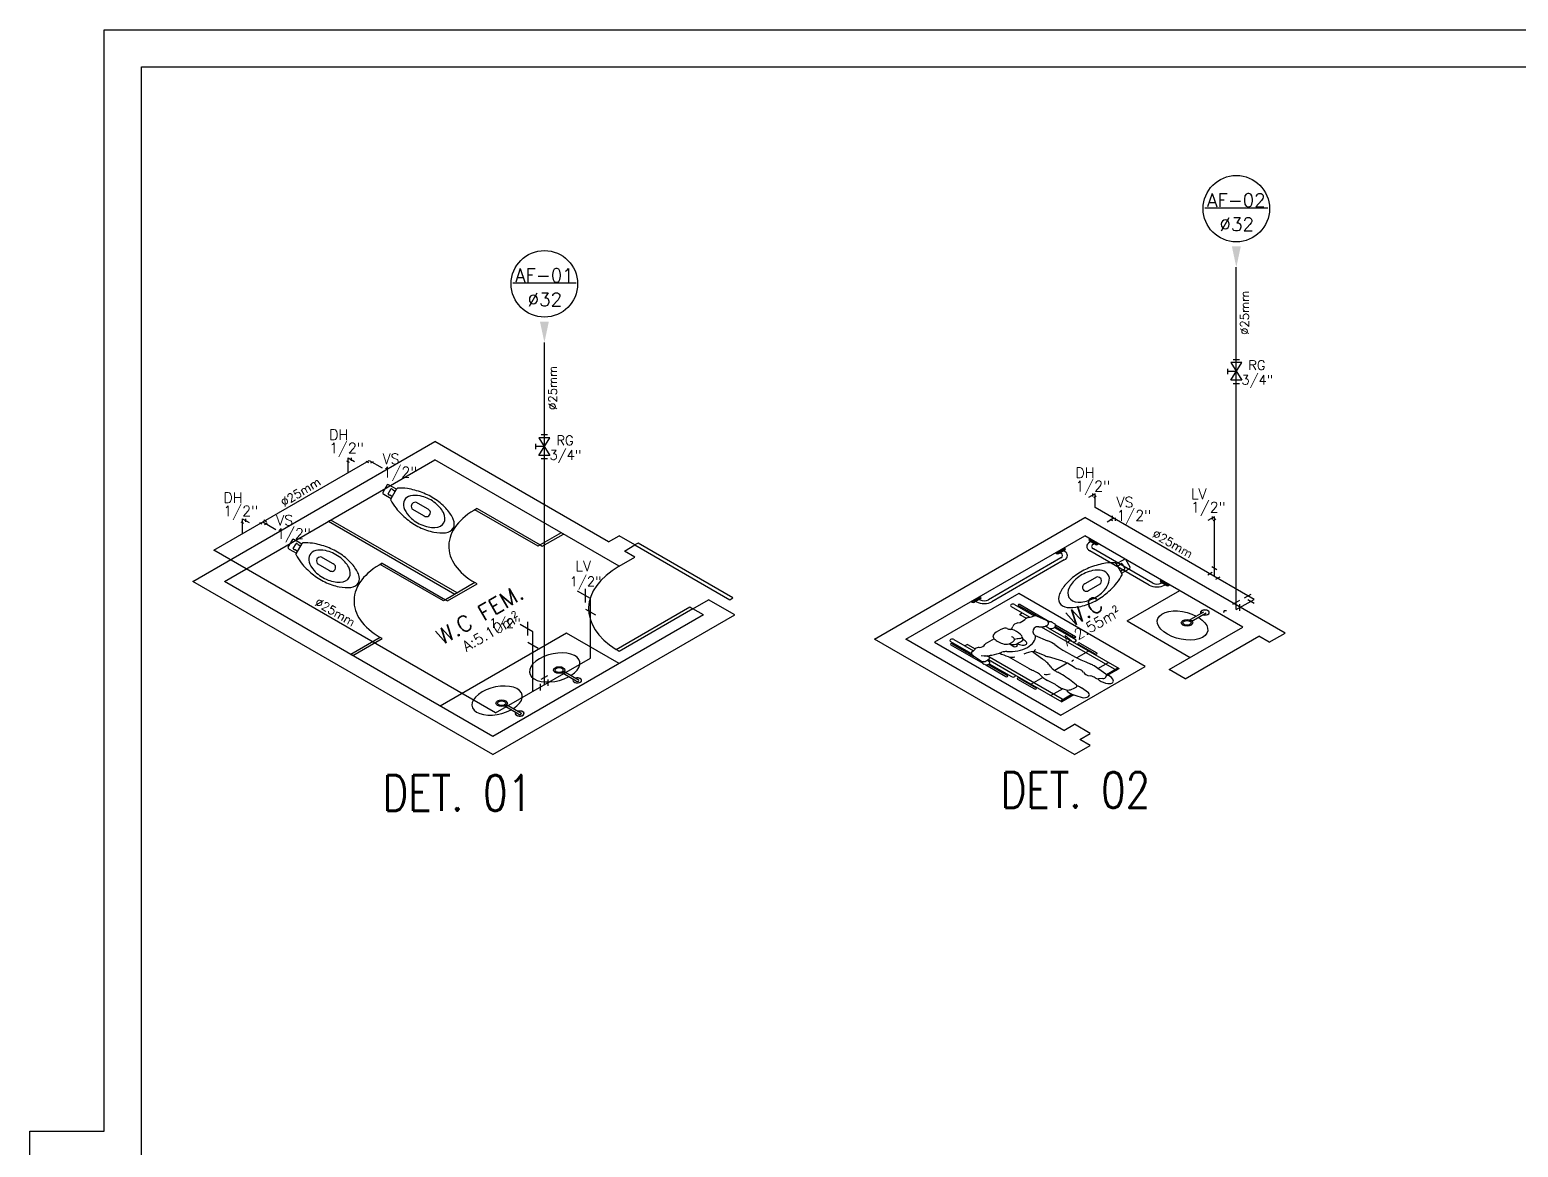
# Model space of a CAD drawing. Header units: millimetres. Extents: x 1111 to 1959, y -391 to -319.
# Drawn here: x 1892.69 to 1922.68, y -369.01 to -346.49 of the extents above; entities that cross this region are included whole.
import ezdxf
from ezdxf.enums import TextEntityAlignment as Align

# ---------------------------------------------------------------- set-up
doc = ezdxf.new("R2010")
doc.units = ezdxf.units.MM
for name, color, linetype in [('08', 8, 'Continuous'), ('AF', 5, 'Continuous'), ('ARQ-PÇ-HIDROSSAN', 7, 'Continuous'), ('CERCAD-1', 1, 'Continuous'), ('CERCAD-2', 7, 'Continuous'), ('CONEXAO_AG_FRIA', 3, 'Continuous'), ('Diametro', 2, 'Continuous'), ('Prumadas_L', 1, 'Continuous'), ('Prumadas_Q', 3, 'Continuous'), ('Prumadas_T', 2, 'Continuous'), ('TUBOS_AG_FRIA', 2, 'Continuous'), ('TXT', 2, 'Continuous')]:
    doc.layers.add(name, color=color, linetype=linetype)
doc.styles.add('ROMANS', font='romans')

# ---------------------------------------------------------------- blocks, each defined once
blk = doc.blocks.new('SANIT-flat-3-flat-1')
at = {"layer": 'ARQ-PÇ-HIDROSSAN'}
blk.add_line((0.07, -0.0625), (0.07, 0.0625), dxfattribs=at)
for points in [[(0.073, -0.082, 0.059368), (0.13, -0.132, 0.082654), (0.23, -0.178, 0.104255), (0.33, -0.1865, 0.107708), (0.43, -0.1525, 0.088187), (0.5, -0.09, 0.163426), (0.53, 0, 0.163426), (0.5, 0.09, 0.088187), (0.43, 0.1525, 0.107708), (0.33, 0.1865, 0.104255), (0.23, 0.178, 0.082654), (0.13, 0.132, 0.059368), (0.073, 0.082, 0.207706), (0.07, 0.0745), (0.07, 0.0693), (0.07, 0.0625), (0.012, 0.0625, 0.402093), (0, 0.0515), (0, 0.0515), (0, -0.0515, 0.402093), (0.012, -0.0625), (0.07, -0.0625), (0.07, -0.0693), (0.07, -0.0745, 0.207706)], [(0.152, 0, -0.268395), (0.23, 0.1335, -0.179674), (0.33, 0.151, -0.170707), (0.4205, 0.1, -0.179561), (0.4575, 0, -0.179561), (0.4205, -0.1, -0.170707), (0.33, -0.151, -0.179674), (0.23, -0.1335, -0.268395)], [(0.3425, -0.03, 0.183333), (0.3425, 0.03, 0.302776), (0.32, 0.0445), (0.224, 0.0445, 0.370787), (0.224, -0.0445), (0.32, -0.0445, 0.302776)]]:
    blk.add_lwpolyline(points, format="xyb", close=True, dxfattribs=at)
blk.add_lwpolyline([(0.07, -0.0436, 0.380199), (0.062, -0.036), (0.051, -0.036, 0.087349), (0.047, -0.037, -0.172037), (0.0383, -0.037, -0.102747), (0.0363, -0.0357, -0.167994), (0.035, -0.0315), (0.035, 0.0315), (0.035, 0.0315, -0.167994), (0.0363, 0.0357, -0.102747), (0.0383, 0.037, -0.172037), (0.047, 0.037, 0.087349), (0.051, 0.036), (0.062, 0.036, 0.380199), (0.07, 0.0436)], format="xyb", dxfattribs=at)
blk = doc.blocks.new('det 1')
at = {"layer": '08'}
for p, q in [((-1.5837, 0.3632), (0.0427, 1.9895)), ((1.2094, 0.8228), (0.0427, 1.9895)), ((-1.3716, 0.3632), (0.0427, 1.7774)), ((1.2801, 0.54), (0.0427, 1.7774)), ((1.2094, 0.8228), (1.2801, 0.8935)), ((1.3862, 0.7875), (1.2801, 0.8935)), ((1.3155, 0.7168), (1.3862, 0.7875)), ((1.3862, 0.646), (1.3155, 0.7168)), ((1.2801, 0.54), (1.3862, 0.646)), ((0.4316, -1.6521), (-1.5837, 0.3632)), ((0.4316, -1.4399), (-1.3716, 0.3632)), ((1.7751, 0.045), (1.8811, 0.1511)), ((2.0579, -0.0257), (1.8811, 0.1511)), ((1.8458, -0.0257), (1.7751, 0.045)), ((0.4316, -1.6521), (2.0579, -0.0257)), ((1.8458, -0.0257), (0.4316, -1.4399)), ((0.9179, -0.6913), (0.9188, -0.6922)), ((0.9193, -0.6927), (0.9204, -0.6938)), ((0.9204, -0.6938), (1.0063, -0.7797)), ((0.9027, -0.7082), (0.9019, -0.7074)), ((0.9043, -0.7098), (0.9033, -0.7088)), ((0.9903, -0.7958), (0.9043, -0.7098)), ((0.5166, -1.0944), (0.5157, -1.0935)), ((0.5182, -1.096), (0.5171, -1.0949)), ((0.6041, -1.1819), (0.5182, -1.096)), ((0.5317, -1.0775), (0.5326, -1.0783)), ((0.5332, -1.0789), (0.5342, -1.0799)), ((0.5342, -1.0799), (0.6202, -1.1659))]:
    blk.add_line(p, q, dxfattribs=at)
at = {"layer": '08', "ltscale": 0.03}
for p, q in [((0.9265, -0.2378), (0.078, -1.0864)), ((1.2801, -0.5914), (0.9265, -0.2378))]:
    blk.add_line(p, q, dxfattribs=at)
at = {"layer": '08'}
for points in [[(0.7498, 0.7875), (0.7356, 0.7733), (0.3114, 1.1976), (0.3255, 1.2117)], [(0.177, 0.2147), (0.1912, 0.2288), (-0.6574, 1.0774), (-0.6715, 1.0632)], [(0.7639, 0.7733), (0.9053, 0.9147), (0.8912, 0.9289), (0.7498, 0.7875)], [(1.3862, 0.7875), (2.0226, 0.1511), (2.0438, 0.1723), (1.4074, 0.8087)], [(0.1134, 0.1511), (0.0992, 0.1369), (-0.325, 0.5612), (-0.3109, 0.5753)], [(0.1275, 0.1369), (0.3255, 0.3349), (0.3114, 0.3491), (0.1134, 0.1511)], [(1.7751, 0.045), (1.2801, -0.45), (1.2589, -0.4288), (1.7539, 0.0662)], [(-0.5089, -0.4995), (-0.3109, -0.3015), (-0.325, -0.2873), (-0.523, -0.4853)]]:
    blk.add_lwpolyline(points, close=True, dxfattribs=at)
for points in [[(0.9019, -0.7074, 0), (0.9006, -0.7058, 0), (0.8996, -0.7041, 0), (0.899, -0.7023, 0), (0.8986, -0.7003, 0), (0.8986, -0.6984, 0), (0.899, -0.6964, 0), (0.8996, -0.6946, 0), (0.9006, -0.6929, 0), (0.9019, -0.6914, 0), (0.9034, -0.6901, 0), (0.9051, -0.6891, 0), (0.907, -0.6884, 0), (0.9089, -0.6881, 0), (0.9109, -0.6881, 0), (0.9128, -0.6884, 0), (0.9147, -0.6891, 0), (0.9164, -0.6901, 0), (0.9179, -0.6913, 0)], [(0.9032, -0.6927, 0), (0.902, -0.6942, 0), (0.901, -0.6959, 0), (0.9003, -0.6978, 0), (0.8999, -0.6997, 0), (0.8999, -0.7017, 0), (0.9003, -0.7036, 0), (0.9009, -0.7055, 0), (0.9017, -0.7068, 0)], [(0.9033, -0.7088, 0), (0.902, -0.7073, 0), (0.901, -0.7056, 0), (0.9003, -0.7037, 0), (0.9, -0.7018, 0), (0.9, -0.6998, 0), (0.9003, -0.6978, 0), (0.901, -0.696, 0), (0.902, -0.6943, 0), (0.9033, -0.6927, 0), (0.9048, -0.6915, 0), (0.9065, -0.6905, 0), (0.9084, -0.6898, 0), (0.9103, -0.6895, 0), (0.9123, -0.6894, 0), (0.9143, -0.6898, 0), (0.9161, -0.6905, 0), (0.9178, -0.6914, 0), (0.9193, -0.6927, 0)], [(0.9043, -0.6938, 0), (0.9031, -0.6953, 0), (0.9021, -0.697, 0), (0.9014, -0.6989, 0), (0.9011, -0.7008, 0), (0.9011, -0.7028, 0), (0.9014, -0.7048, 0), (0.9021, -0.7066, 0), (0.9031, -0.7083, 0), (0.9043, -0.7098, 0)], [(0.9173, -0.6911, 0), (0.9156, -0.6902, 0), (0.9137, -0.6896, 0), (0.9117, -0.6894, 0), (0.9098, -0.6894, 0), (0.9078, -0.6899, 0), (0.906, -0.6906, 0), (0.9044, -0.6917, 0), (0.9032, -0.6927, 0)], [(0.9204, -0.6937, 0), (0.9188, -0.6925, 0), (0.9171, -0.6915, 0), (0.9153, -0.6908, 0), (0.9133, -0.6905, 0), (0.9114, -0.6905, 0), (0.9094, -0.6909, 0), (0.9075, -0.6915, 0), (0.9058, -0.6925, 0), (0.9043, -0.6938, 0)], [(0.9204, -0.6937, 0), (0.9204, -0.6938, 0)], [(0.5157, -1.0935, 0), (0.5144, -1.092, 0), (0.5135, -1.0903, 0), (0.5128, -1.0884, 0), (0.5125, -1.0865, 0), (0.5125, -1.0845, 0), (0.5128, -1.0826, 0), (0.5135, -1.0807, 0), (0.5145, -1.079, 0), (0.5157, -1.0775, 0), (0.5173, -1.0762, 0), (0.519, -1.0752, 0), (0.5208, -1.0746, 0), (0.5228, -1.0742, 0), (0.5247, -1.0742, 0), (0.5267, -1.0746, 0), (0.5285, -1.0752, 0), (0.5302, -1.0762, 0), (0.5317, -1.0775, 0)], [(0.5171, -1.0949, 0), (0.5158, -1.0934, 0), (0.5149, -1.0917, 0), (0.5142, -1.0899, 0), (0.5138, -1.0879, 0), (0.5138, -1.0859, 0), (0.5142, -1.084, 0), (0.5149, -1.0821, 0), (0.5159, -1.0804, 0), (0.5171, -1.0789, 0), (0.5187, -1.0776, 0), (0.5204, -1.0766, 0), (0.5222, -1.076, 0), (0.5242, -1.0756, 0), (0.5261, -1.0756, 0), (0.5281, -1.0759, 0), (0.53, -1.0766, 0), (0.5317, -1.0776, 0), (0.5332, -1.0789, 0)], [(0.5171, -1.0788, 0), (0.5158, -1.0803, 0), (0.5148, -1.0821, 0), (0.5141, -1.0839, 0), (0.5138, -1.0859, 0), (0.5138, -1.0878, 0), (0.5141, -1.0898, 0), (0.5148, -1.0916, 0), (0.5155, -1.0929, 0)], [(0.5182, -1.08, 0), (0.5169, -1.0815, 0), (0.5159, -1.0832, 0), (0.5152, -1.085, 0), (0.5149, -1.087, 0), (0.5149, -1.089, 0), (0.5152, -1.0909, 0), (0.5159, -1.0928, 0), (0.5169, -1.0945, 0), (0.5182, -1.096, 0)], [(0.5312, -1.0773, 0), (0.5294, -1.0764, 0), (0.5275, -1.0758, 0), (0.5256, -1.0755, 0), (0.5236, -1.0756, 0), (0.5217, -1.076, 0), (0.5199, -1.0768, 0), (0.5182, -1.0778, 0), (0.5171, -1.0788, 0)], [(0.5342, -1.0799, 0), (0.5327, -1.0786, 0), (0.531, -1.0777, 0), (0.5291, -1.077, 0), (0.5272, -1.0767, 0), (0.5252, -1.0767, 0), (0.5232, -1.077, 0), (0.5214, -1.0777, 0), (0.5197, -1.0787, 0), (0.5182, -1.08, 0)], [(0.5342, -1.0799, 0), (0.5342, -1.0799, 0)]]:
    blk.add_polyline3d(points, dxfattribs=at)
at = {"layer": '08', "ltscale": 0.03}
for centre, radius in [((0.8769, -0.6674), 0.0384), ((0.8769, -0.6674), 0.0274), ((0.4907, -1.0536), 0.0384), ((0.4907, -1.0536), 0.0274)]:
    blk.add_circle(centre, radius, dxfattribs=at)
at = {"layer": '08'}
for centre, radius, start, end in [((0.7356, 0.7733), 0.6, 133.08979, 225), ((0.0992, 0.1369), 0.6, 133.08979, 225), ((0.9984, -0.7877), 0.0297, 157.6883, 45), ((0.9984, -0.7877), 0.0286, 158.60737, 111.77211), ((0.9984, -0.7877), 0.0297, 45, 112.67712), ((0.9983, -0.7877), 0.0114, 225, 45), ((0.6122, -1.1738), 0.0297, 157.6883, 45), ((0.6122, -1.1738), 0.0286, 158.60737, 111.77211), ((0.6122, -1.1738), 0.0297, 45, 112.67712), ((0.6121, -1.1739), 0.0114, 225, 45)]:
    blk.add_arc(centre, radius, start, end, dxfattribs=at)
at = {"layer": '08', "ltscale": 0.7}
blk.add_arc((1.7755, 0.0445), 0.7007, 135, 222.4911, dxfattribs=at)
at = {"layer": '08', "ltscale": 0.03}
for centre in [(0.8468, -0.6374), (0.4607, -1.0235)]:
    blk.add_ellipse(centre, major_axis=(0.1361, 0.1361), ratio=0.742857, start_param=4.775358, end_param=10.940424, dxfattribs=at)
at = {"layer": '08', "rotation": 315}
for p in [(-0.2932, 1.4415), (-0.9296, 0.8051)]:
    blk.add_blockref('SANIT-flat-3-flat-1', p, dxfattribs=at)
at = {"layer": '08', "rotation": 45, "style": 'ROMANS'}
for s, insert, char_height, width, attachment_point in [('W.C FEM.', (0.3436, -0.0241), 0.15, 1.121767, 5), ('\\pi0.00288;A:5.10m²', (0.2162, -0.3546), 0.1, 0.653381, 1)]:
    blk.add_mtext(s, dxfattribs=dict(at, insert=insert, char_height=char_height, width=width, attachment_point=attachment_point))
blk = doc.blocks.new('*U444', base_point=(2541.5, 289.3))
for p, q in [((2535.8, 298.7), (2547.3, 280)), ((2535.8, 280), (2547.3, 298.7)), ((2547.3, 298.7), (2535.8, 298.7)), ((2538.2, 302), (2544.9, 302)), ((2541.5, 289.3), (2532.6, 289.3)), ((2547.3, 280), (2535.8, 280)), ((2538.2, 276.7), (2544.9, 276.7))]:
    blk.add_line(p, q)
at = {"linetype": 'Continuous'}
blk.add_line((2532.6, 286.6), (2532.6, 292.1), dxfattribs=at)
blk = doc.blocks.new('det 2')
at = {"layer": '08'}
for p, q in [((-1.3937, -0.1068), (0.0205, 1.3074)), ((1.364, -0.0361), (0.0205, 1.3074)), ((-1.1816, -0.1068), (0.0205, 1.0953)), ((1.0812, 0.0346), (0.0205, 1.0953)), ((0.0562, 1.0597), (0.0491, 1.0526)), ((0.1057, 0.996), (0.0491, 1.0526)), ((0.0915, 0.996), (0.0491, 1.0385)), ((0.0537, 1.024), (0.0586, 1.0289)), ((0.082, 1.0056), (0.077, 1.0006)), ((0.1127, 1.0031), (0.1057, 0.996)), ((-0.1704, 0.8902), (-0.1138, 0.9468)), ((-0.1563, 0.8902), (-0.1138, 0.9327)), ((-0.1467, 0.8998), (-0.1418, 0.8948)), ((-0.1184, 0.9182), (-0.1234, 0.9231)), ((-0.1209, 0.9539), (-0.1138, 0.9468)), ((0.4521, 0.5223), (0.0537, 0.9207)), ((0.4755, 0.5456), (0.077, 0.9441)), ((-0.1418, 0.8383), (-0.6275, 0.3525)), ((-0.1184, 0.8149), (-0.6042, 0.3292)), ((-0.1775, 0.8973), (-0.1704, 0.8902)), ((0.5345, 0.5813), (0.5274, 0.5742)), ((0.5274, 0.5742), (0.584, 0.5177)), ((0.5274, 0.5601), (0.5699, 0.5177)), ((0.537, 0.5506), (0.532, 0.5456)), ((0.5554, 0.5223), (0.5603, 0.5272)), ((0.5911, 0.5248), (0.584, 0.5177)), ((-0.7432, 0.3316), (-0.7361, 0.3246)), ((-0.6795, 0.3811), (-0.7361, 0.3246)), ((-0.6795, 0.367), (-0.7219, 0.3246)), ((-0.7074, 0.3292), (-0.7124, 0.3341)), ((-0.6891, 0.3574), (-0.6841, 0.3525)), ((-0.6866, 0.3882), (-0.6795, 0.3811)), ((-0.4742, 0.2743), (-0.4004, 0.2005)), ((-0.4518, 0.2967), (-0.3202, 0.1652)), ((-0.4255, 0.2848), (-0.3039, 0.1633)), ((-0.4184, 0.1825), (-0.4004, 0.2005)), ((-0.4143, 0.2961), (-0.2145, 0.0963)), ((-0.4004, 0.2005), (-0.3492, 0.1493)), ((0.7322, 0.1263), (0.8181, 0.2123)), ((-0.4184, 0.1825), (-0.3721, 0.1362)), ((-0.2389, 0.111), (-0.3028, 0.1624)), ((0.7297, 0.1238), (0.7306, 0.1247)), ((0.7311, 0.1253), (0.7322, 0.1263)), ((0.7466, 0.1087), (0.7458, 0.1078)), ((0.7483, 0.1102), (0.7472, 0.1092)), ((0.8342, 0.1962), (0.7483, 0.1102)), ((-0.2726, 0.0368), (0.2314, -0.4672)), ((-0.2412, 0.0412), (-0.2275, 0.0276)), ((-0.2192, 0.0193), (-0.0656, -0.1343)), ((-0.1837, 0.0728), (-0.2003, 0.0891)), ((-0.1852, 0.0302), (-0.0432, -0.1119)), ((-0.1799, 0.0392), (-0.0551, -0.0856)), ((-0.1769, 0.0587), (-0.0438, -0.0744)), ((0.5862, -0.4603), (1.0812, 0.0346)), ((-0.4023, -0.0819), (-0.396, -0.1034)), ((-0.315, -0.0649), (-0.2303, -0.1249)), ((0.6923, -0.5664), (1.1873, -0.0714)), ((1.258, -0.1421), (1.1873, -0.0714)), ((1.258, -0.1421), (1.364, -0.0361)), ((-0.0502, -1.4503), (-1.3937, -0.1068)), ((-0.1209, -1.1674), (-1.1816, -0.1068)), ((-0.8819, -0.1334), (-0.7414, -0.274)), ((-0.8813, -0.1709), (-0.6657, -0.3865)), ((-0.87, -0.1597), (-0.7228, -0.3069)), ((-0.8595, -0.111), (-0.7857, -0.1848)), ((-0.7677, -0.1668), (-0.7857, -0.1848)), ((-0.7857, -0.1848), (-0.7285, -0.2419)), ((-0.7677, -0.1668), (-0.716, -0.2185)), ((-0.5892, -0.1014), (-0.6373, -0.1473)), ((-0.4905, -0.1621), (-0.4747, -0.1664)), ((-0.4826, -0.1643), (-0.4581, -0.1907)), ((-0.4806, -0.1543), (-0.464, -0.1359)), ((-0.4398, -0.1617), (-0.4346, -0.1766)), ((-0.4147, -0.1403), (-0.4325, -0.1563)), ((-0.4135, -0.139), (-0.3991, -0.1202)), ((-0.0656, -0.1343), (0.2493, -0.4493)), ((-0.0254, -0.1643), (0.0883, -0.278)), ((-0.0132, -0.1521), (0.1005, -0.2658)), ((-0.6758, -0.2946), (-0.6364, -0.3044)), ((-0.6562, -0.2994), (-0.6202, -0.2956)), ((-0.6498, -0.2988), (-0.6516, -0.3006)), ((-0.6371, -0.2974), (-0.118, -0.8165)), ((-0.3307, -0.2521), (-0.2652, -0.3362)), ((-0.3208, -0.2467), (-0.2482, -0.2983)), ((0.0444, -0.2443), (-0.0341, -0.3228)), ((-0.6653, -0.3887), (-0.6669, -0.3784)), ((-0.6482, -0.4053), (-0.6598, -0.3974)), ((-0.6275, -0.343), (-0.4509, -0.5196)), ((-0.6228, -0.3925), (-0.4733, -0.542)), ((-0.4953, -0.3084), (-0.3544, -0.4477)), ((-0.1281, -0.3643), (-0.2239, -0.3133)), ((-0.098, -0.3867), (-0.1822, -0.4709)), ((-0.0496, -0.4356), (-0.0978, -0.3869)), ((0.1071, -0.4478), (0.1775, -0.3774)), ((-0.6456, -0.4065), (-0.5108, -0.5413)), ((-0.6294, -0.4003), (-0.4996, -0.5301)), ((0.1608, -0.512), (0.0812, -0.4167)), ((0.1641, -0.5176), (0.2409, -0.4408)), ((0.1724, -0.5262), (0.2493, -0.4493)), ((0.6923, -0.5664), (0.5862, -0.4603)), ((-0.4509, -0.5196), (-0.1359, -0.8345)), ((-0.4331, -0.572), (-0.3194, -0.6857)), ((-0.4209, -0.5598), (-0.3072, -0.6735)), ((-0.2625, -0.5512), (-0.3409, -0.6296)), ((0.1408, -0.5648), (0.1114, -0.5674)), ((0.1607, -0.5474), (0.1649, -0.5289)), ((-0.1287, -0.6836), (-0.2078, -0.7627)), ((0.0432, -0.7308), (-0.0019, -0.6746)), ((-0.0654, -0.7471), (-0.1444, -0.826)), ((-0.0554, -0.754), (-0.1359, -0.8345)), ((-0.1209, -1.1674), (-0.0502, -1.0967)), ((0.0559, -1.2028), (-0.0502, -1.0967)), ((-0.0148, -1.2735), (0.0559, -1.2028)), ((0.0559, -1.3442), (-0.0148, -1.2735)), ((-0.0502, -1.4503), (0.0559, -1.3442))]:
    blk.add_line(p, q, dxfattribs=at)
at = {"layer": '08', "ltscale": 0.03}
for q in [(0.6569, 0.4589), (0.7276, -0.3189)]:
    blk.add_line((0.3034, 0.1054), q, dxfattribs=at)
at = {"layer": '08', "ltscale": 0.7}
blk.add_lwpolyline([(-0.9899, -0.1414), (-0.1414, -0.9899), (0.4243, -0.4243), (-0.4243, 0.4243)], close=True, dxfattribs=at)
at = {"layer": '08'}
for points in [[(0.7458, 0.1078, 0), (0.7443, 0.1065, 0), (0.7426, 0.1056, 0), (0.7407, 0.1049, 0), (0.7388, 0.1045, 0), (0.7368, 0.1045, 0), (0.7348, 0.1049, 0), (0.733, 0.1056, 0), (0.7313, 0.1066, 0), (0.7298, 0.1078, 0), (0.7285, 0.1093, 0), (0.7275, 0.1111, 0), (0.7268, 0.1129, 0), (0.7265, 0.1148, 0), (0.7265, 0.1168, 0), (0.7268, 0.1188, 0), (0.7275, 0.1206, 0), (0.7285, 0.1223, 0), (0.7297, 0.1238, 0)], [(0.7295, 0.1233, 0), (0.7286, 0.1215, 0), (0.728, 0.1196, 0), (0.7278, 0.1177, 0), (0.7279, 0.1157, 0), (0.7283, 0.1138, 0), (0.729, 0.112, 0), (0.7301, 0.1103, 0), (0.7311, 0.1092, 0)], [(0.7472, 0.1092, 0), (0.7457, 0.1079, 0), (0.744, 0.1069, 0), (0.7421, 0.1063, 0), (0.7402, 0.1059, 0), (0.7382, 0.1059, 0), (0.7362, 0.1063, 0), (0.7344, 0.107, 0), (0.7327, 0.1079, 0), (0.7312, 0.1092, 0), (0.7299, 0.1107, 0), (0.7289, 0.1125, 0), (0.7282, 0.1143, 0), (0.7279, 0.1163, 0), (0.7279, 0.1182, 0), (0.7282, 0.1202, 0), (0.7289, 0.122, 0), (0.7299, 0.1237, 0), (0.7311, 0.1253, 0)], [(0.7322, 0.1263, 0), (0.7309, 0.1248, 0), (0.7299, 0.1231, 0), (0.7292, 0.1212, 0), (0.7289, 0.1193, 0), (0.7289, 0.1173, 0), (0.7293, 0.1153, 0), (0.73, 0.1135, 0), (0.731, 0.1118, 0), (0.7322, 0.1103, 0)], [(0.7311, 0.1092, 0), (0.7326, 0.1079, 0), (0.7343, 0.1069, 0), (0.7362, 0.1062, 0), (0.7381, 0.1059, 0), (0.7401, 0.1059, 0), (0.742, 0.1062, 0), (0.7439, 0.1069, 0), (0.7452, 0.1076, 0)], [(0.7322, 0.1263, 0), (0.7322, 0.1263, 0)], [(0.7322, 0.1103, 0), (0.7337, 0.109, 0), (0.7354, 0.108, 0), (0.7373, 0.1073, 0), (0.7393, 0.107, 0), (0.7412, 0.107, 0), (0.7432, 0.1073, 0), (0.745, 0.108, 0), (0.7467, 0.109, 0), (0.7483, 0.1102, 0)]]:
    blk.add_polyline3d(points, dxfattribs=at)
at = {"layer": '08', "ltscale": 0.03}
for radius in [0.0384, 0.0274]:
    blk.add_circle((0.7058, 0.0828), radius, dxfattribs=at)
at = {"layer": '08'}
for centre, radius, start, end in [((0.1053, 0.9724), 0.073, 135, 225), ((0.0562, 1.0455), 0.01, 135, 225), ((0.1053, 0.9724), 0.04, 135, 225), ((-0.17, 0.8666), 0.073, 315, 45), ((-0.1209, 0.9397), 0.01, 315, 45), ((0.0986, 1.0031), 0.01, 225, 315), ((-0.1633, 0.8973), 0.01, 225, 315), ((-0.17, 0.8666), 0.04, 315, 45), ((0.5038, 0.5739), 0.073, 225, 315), ((0.5038, 0.5739), 0.04, 225, 315), ((0.5345, 0.5672), 0.01, 135, 225), ((0.5769, 0.5248), 0.01, 225, 315), ((-0.729, 0.3316), 0.01, 225, 315), ((-0.6558, 0.3808), 0.073, 225, 315), ((-0.6558, 0.3808), 0.04, 225, 315), ((-0.6866, 0.3741), 0.01, 315, 45), ((-0.463, 0.2855), 0.0159, 45, 225), ((-0.4199, 0.2905), 0.00794, 45, 225), ((0.8261, 0.2043), 0.0297, 135, 202.67712), ((0.8261, 0.2043), 0.0286, 248.60737, 201.77211), ((0.8261, 0.2043), 0.0297, 247.6883, 135), ((0.9629, 0.2134), 0.0114, 45, 225), ((-0.4561, 0.1612), 0.0827, 288.51661, 331.56944), ((-0.3355, 0.0959), 0.0545, 112.14854, 151.56944), ((-0.4253, 0.3166), 0.1838, 292.14854, 303.55295), ((-0.3139, 0.1486), 0.0178, 110.74067, 123.55295), ((-0.3139, 0.1486), 0.0178, 51.17376, 110.74067), ((-0.2642, 0.0796), 0.0403, 293.14341, 51.17376), ((-0.3806, -0.188), 0.2534, 125.21672, 145.04427), ((-0.516, 0.0038), 0.0187, 45.95353, 125.21672), ((-0.4786, 0.0424), 0.0351, 225.95353, 266.32895), ((-0.4838, -0.0384), 0.0458, 77.80164, 86.32895), ((-0.5813, 0.057), 0.1185, 334.72567, 352.52221), ((-0.4838, -0.0384), 0.0458, 51.4099, 77.80164), ((-0.4139, 0.0351), 0.0503, 108.51661, 172.52221), ((-0.2372, -0.0164), 0.0916, 154.94441, 211.94517), ((-0.2952, 0.0107), 0.0276, 79.54853, 154.94441), ((-0.277, 0.1096), 0.0729, 259.54853, 293.14341), ((-0.2595, 0.0092), 0.0369, 29.40904, 68.68288), ((-0.2091, 0.0376), 0.0209, 209.40904, 291.70713), ((-0.2185, 0.0706), 0.026, 81.11912, 109.09629), ((-0.2185, 0.0706), 0.026, 45.37342, 81.11912), ((-0.2159, 0.0546), 0.0392, 291.70713, 321.51632), ((-0.2159, 0.0546), 0.0392, 321.51632, 336.89094), ((-0.2001, 0.0562), 0.0233, 5.99819, 45.37342), ((-0.2159, 0.0546), 0.0392, 336.89094, 5.99819), ((-0.5462, -0.0723), 0.0513, 145.04427, 203.13351), ((-0.47, -0.0397), 0.1342, 203.13351, 207.35097), ((-0.4901, -0.0728), 0.1789, 265.66122, 1.68578), ((-0.4898, -0.1101), 0.0364, 315, 60.43766), ((-0.5675, -0.1432), 0.18, 24.58637, 51.4099), ((-0.3288, -0.4538), 0.3661, 104.17006, 109.88479), ((-0.4239, -0.0775), 0.022, 284.17006, 24.58637), ((-0.0495, -0.08), 0.00794, 225, 45), ((-0.8707, -0.1222), 0.0159, 45, 225), ((-0.8756, -0.1653), 0.00794, 45, 225), ((-0.6958, -0.1556), 0.0463, 278.1315, 341.46299), ((-0.5981, -0.1883), 0.0567, 133.71911, 161.46299), ((-0.47, -0.0397), 0.1342, 207.35097, 247.37391), ((-0.5077, -0.13), 0.0364, 247.37391, 318.03449), ((-0.4628, -0.1228), 0.0452, 254.72508, 312.10578), ((-0.4478, -0.1812), 0.014, 222.82718, 19.23101), ((-0.3741, -0.0894), 0.0912, 228.70757, 252.29496), ((-0.421, -0.1333), 0.00943, 312.10578, 322.52313), ((-0.3943, -0.1528), 0.0246, 252.29496, 23.46799), ((-0.4141, -0.1087), 0.0189, 322.52313, 16.37121), ((-0.4724, -0.1867), 0.1097, 23.46799, 45.23807), ((-0.3724, -0.3255), 0.2459, 39.16195, 54.68494), ((0.7797, 0.6129), 1.2401, 219.16195, 234.48946), ((-0.0544, -0.1231), 0.0159, 225, 45), ((-0.0193, -0.1582), 0.00864, 45, 225), ((-0.7214, -0.2654), 0.0213, 131.22682, 190.4123), ((-0.6742, -0.2567), 0.0693, 190.4123, 194.42594), ((-0.6742, -0.2567), 0.0693, 194.42594, 218.54568), ((-0.7721, -0.2076), 0.0555, 311.22682, 340.21489), ((-0.0874, 0.2108), 0.8196, 218.54568, 224.2953), ((-0.6839, -0.2393), 0.0382, 147.10761, 160.21489), ((-0.6839, -0.2393), 0.0382, 98.1315, 147.10761), ((-0.6264, -0.2382), 0.0578, 276.10071, 290.81716), ((-0.7648, 0.1259), 0.4472, 290.81716, 300.64405), ((-0.3911, -0.1033), 0.23, 225.56983, 243.07444), ((-0.5079, -0.3076), 0.0567, 85.66122, 120.64405), ((-0.283, -0.4283), 0.1826, 102.27401, 126.21954), ((-0.1511, -0.3026), 0.1786, 154.37032, 162.81627), ((-0.1197, -0.1177), 0.2216, 234.57559, 241.94451), ((0.0944, -0.2719), 0.00864, 225, 45), ((-0.6606, -0.3485), 0.0187, 224.2953, 301.28905), ((-0.6559, -0.3767), 0.0112, 121.41853, 188.80498), ((-0.6525, -0.3867), 0.013, 188.80498, 235.69904), ((-0.6933, -0.2947), 0.0817, 301.28905, 329.35284), ((-0.6504, -0.3762), 0.032, 289.40644, 352.77997), ((-0.6416, -0.3253), 0.0216, 329.35284, 76.02908), ((-0.609, -0.3483), 0.0245, 184.48939, 232.82653), ((-0.6319, -0.3785), 0.0134, 352.77997, 52.82653), ((-0.472, -0.2607), 0.0554, 250.10488, 293.82747), ((-0.5157, -0.5467), 0.3272, 22.59537, 40.04784), ((-0.1875, -0.4758), 0.1263, 44.74606, 61.94451), ((-0.0426, -0.3716), 0.0256, 124.37709, 180.31336), ((-0.0083, -0.4915), 0.1166, 39.89292, 54.48946), ((-0.6429, -0.3975), 0.00949, 235.69904, 289.40644), ((-0.1469, -0.2379), 0.2952, 225.31203, 232.44931), ((-0.4479, -0.6294), 0.1987, 29.16987, 52.44931), ((-0.0532, -0.3549), 0.1735, 202.38792, 221.96407), ((-0.0532, -0.3549), 0.1735, 221.96407, 231.05598), ((-0.311, -0.6739), 0.2367, 40.58298, 51.05598), ((0.0235, -0.3631), 0.103, 224.74606, 245.12721), ((-0.0425, -0.5055), 0.054, 16.11069, 65.12721), ((0.0705, -0.4729), 0.0635, 196.11069, 257.08467), ((-0.5052, -0.5357), 0.00794, 225, 45), ((-0.4621, -0.5308), 0.0159, 225, 45), ((-0.427, -0.5659), 0.00864, 45, 225), ((-0.1044, -0.4377), 0.1947, 209.16987, 229.49755), ((-0.2396, -0.4646), 0.0518, 253.693, 299.33584), ((-0.6678, -1.0974), 0.6729, 41.30243, 49.49755), ((-1.869, -2.0085), 2.2882, 36.83902, 40.58298), ((0.044, -0.5881), 0.0546, 34.8776, 77.08467), ((0.1092, -0.5426), 0.0248, 214.8776, 275.06925), ((0.1477, -0.5584), 0.0411, 192.72186, 219.89343), ((0.2075, -0.5084), 0.1189, 219.89343, 254.17313), ((0.1388, -0.5424), 0.0225, 275.06925, 347.09613), ((0.1458, -0.5246), 0.0196, 347.09613, 39.89292), ((0.1256, -0.5978), 0.0856, 2.16594, 62.40343), ((0.1828, -0.5956), 0.0283, 254.17313, 2.16594), ((-0.3133, -0.6796), 0.00864, 225, 45), ((-0.0136, -0.5226), 0.198, 221.30243, 239.83546), ((-0.0948, -0.6622), 0.0365, 239.83546, 298.48227), ((-0.0171, -0.6702), 0.0906, 197.65292, 233.26104), ((-0.1509, -0.5589), 0.1541, 298.48227, 316.28805), ((-0.0556, -0.6499), 0.0223, 316.28805, 0.47109), ((-0.0556, -0.6499), 0.0223, 0.47109, 36.83902), ((-0.072, -0.7309), 0.0899, 38.76268, 64.54927), ((0.1411, -0.4582), 0.3551, 233.26104, 236.39668), ((0.1411, -0.4582), 0.3551, 236.39668, 246.96917), ((0.0159, -0.7527), 0.035, 246.96917, 38.76268)]:
    blk.add_arc(centre, radius, start, end, dxfattribs=at)
at = {"layer": '08', "ltscale": 0.03}
blk.add_ellipse((0.6758, 0.0528), major_axis=(-0.1361, 0.1361), ratio=0.742857, start_param=4.775358, end_param=10.940424, dxfattribs=at)
at = {"layer": '08', "rotation": 224.9999999999999}
blk.add_blockref('SANIT-flat-3-flat-1', (0.309, 0.7748), dxfattribs=at)
at = {"layer": '08', "rotation": 45, "style": 'ROMANS'}
for s, insert, char_height, width, attachment_point in [('W.C ', (0.0179, 0.2192), 0.15, 1.121767, 5), ('\\pi0.00288;A:2.55m²', (-0.1369, -0.0875), 0.1, 0.653381, 1)]:
    blk.add_mtext(s, dxfattribs=dict(at, insert=insert, char_height=char_height, width=width, attachment_point=attachment_point))

msp = doc.modelspace()

# ---------------------------------------------------------------- linework, layer by layer
at = {"layer": 'AF'}
for p, q in [((1899.134, -355.214), (1899.082, -355.184)), ((1899.168, -355.122), (1899.168, -355.182)), ((1899.462, -355.183), (1899.514, -355.213)), ((1899.564, -355.221), (1899.616, -355.191)), ((1914.114, -355.9), (1914.114, -355.84)), ((1914.181, -355.894), (1914.129, -355.924)), ((1897.005, -356.442), (1896.953, -356.412)), ((1897.04, -356.351), (1897.04, -356.411)), ((1897.318, -356.421), (1897.37, -356.451)), ((1897.407, -356.369), (1897.459, -356.399)), ((1897.421, -356.459), (1897.473, -356.429)), ((1914.453, -356.353), (1914.505, -356.383)), ((1914.498, -356.287), (1914.498, -356.347)), ((1914.563, -356.325), (1914.563, -356.385)), ((1916.52, -356.362), (1916.52, -356.302)), ((1916.587, -356.357), (1916.535, -356.387)), ((1916.514, -357.431), (1916.427, -357.481)), ((1916.511, -357.311), (1916.611, -357.369)), ((1903.88, -357.757), (1903.88, -358.032)), ((1916.67, -357.521), (1916.583, -357.571)), ((1916.935, -358.067), (1917.07, -357.989)), ((1917.075, -358.202), (1917.075, -358.07)), ((1917.168, -357.941), (1917.303, -357.863)), ((1917.233, -357.971), (1917.361, -358.045)), ((1903.887, -358.166), (1904.091, -358.284)), ((1902.722, -358.425), (1902.722, -358.701)), ((1902.729, -358.834), (1902.934, -358.952)), ((1902.994, -359.582), (1903.129, -359.504)), ((1902.982, -359.805), (1902.982, -359.673)), ((1903.134, -359.717), (1903.134, -359.585))]:
    msp.add_line(p, q, dxfattribs=at)
at = {"layer": 'CERCAD-1'}
msp.add_lwpolyline([(1957.942, -390.141), (1894.942, -390.141), (1894.942, -347.241), (1957.942, -347.241)], close=True, dxfattribs=at)
at = {"layer": 'CERCAD-2'}
for p, q in [((1894.192, -368.691), (1894.192, -346.491)), ((1894.192, -346.491), (1958.692, -346.491)), ((1892.692, -390.891), (1892.692, -368.691)), ((1892.692, -368.691), (1894.192, -368.691))]:
    msp.add_line(p, q, dxfattribs=at)
at = {"layer": 'Prumadas_L'}
for p, q in [((1916.366, -350.08), (1917.639, -350.08)), ((1902.425, -351.595), (1903.698, -351.595))]:
    msp.add_line(p, q, dxfattribs=at)
for points in [[(1917.002, -351.278), (1916.912, -350.856), (1917.092, -350.856)], [(1903.061, -352.793), (1902.971, -352.371), (1903.151, -352.371)]]:
    msp.add_solid(points, dxfattribs=at)
at = {"layer": 'Prumadas_Q'}
for centre in [(1917.002, -350.097), (1903.061, -351.612)]:
    msp.add_circle(centre, 0.67, dxfattribs=at)
at = {"layer": 'TUBOS_AG_FRIA'}
for p, q in [((1917.002, -358.178), (1917.002, -351.278)), ((1903.061, -359.693), (1903.061, -352.793)), ((1896.398, -356.982), (1899.532, -355.172)), ((1899.108, -355.417), (1899.108, -355.117)), ((1899.108, -355.117), (1899.238, -355.192)), ((1899.532, -355.172), (1899.792, -355.322)), ((1914.155, -355.846), (1914.025, -355.921)), ((1914.155, -356.119), (1914.155, -355.846)), ((1917.362, -357.971), (1914.155, -356.119)), ((1896.979, -356.646), (1896.979, -356.346)), ((1896.979, -356.346), (1897.109, -356.421)), ((1897.388, -356.41), (1897.648, -356.56)), ((1914.532, -356.337), (1914.402, -356.412)), ((1916.561, -356.308), (1916.431, -356.383)), ((1916.561, -357.508), (1916.561, -356.308)), ((1902.078, -360.261), (1896.398, -356.982)), ((1903.989, -357.957), (1903.729, -357.807)), ((1903.989, -359.157), (1903.989, -357.957)), ((1917.002, -358.178), (1917.362, -357.971)), ((1902.831, -358.626), (1902.572, -358.476)), ((1902.831, -359.826), (1902.831, -358.626)), ((1902.078, -360.261), (1903.989, -359.157))]:
    msp.add_line(p, q, dxfattribs=at)

# ---------------------------------------------------------------- block references
at = {"layer": 'CONEXAO_AG_FRIA', "xscale": 0.0192000000006374, "yscale": 0.0192000000006374, "zscale": 1.92}
for p in [(1917.002, -353.378), (1903.061, -354.893)]:
    msp.add_blockref('*U444', p, dxfattribs=at)
at = {"layer": 'TUBOS_AG_FRIA', "xscale": 3, "zscale": 3}
for name, p, yscale in [('det 1', (1900.727, -358.239), 1.7322), ('det 2', (1913.891, -358.589), 1.73205)]:
    msp.add_blockref(name, p, dxfattribs=dict(at, yscale=yscale))

# ---------------------------------------------------------------- texts
at = {"layer": 'CONEXAO_AG_FRIA', "style": 'ROMANS'}
for s, height, p in [('RG', 0.192, (1917.244, -353.348)), ('3/4"', 0.192, (1917.105, -353.642)), ('DH', 0.21, (1898.723, -354.757)), ('1/2"', 0.21, (1898.723, -355.027)), ('RG', 0.192, (1903.303, -354.863)), ('VS', 0.21, (1899.8, -355.243)), ('3/4"', 0.192, (1903.164, -355.157)), ('1/2"', 0.21, (1899.8, -355.513)), ('DH', 0.21, (1913.759, -355.525)), ('1/2"', 0.21, (1913.759, -355.795)), ('DH', 0.21, (1896.592, -356.026)), ('VS', 0.21, (1914.587, -356.116)), ('LV', 0.21, (1916.087, -355.949)), ('1/2"', 0.21, (1916.087, -356.219)), ('1/2"', 0.21, (1896.592, -356.296)), ('VS', 0.21, (1897.656, -356.481)), ('1/2"', 0.21, (1914.587, -356.386)), ('1/2"', 0.21, (1897.656, -356.751)), ('1/2"', 0.192, (1903.572, -357.705)), ('LV', 0.21, (1903.687, -357.406)), ('1/2"', 0.192, (1901.942, -358.548))]:
    msp.add_text(s, height=height, dxfattribs=at).set_placement(p)
at = {"layer": 'Diametro', "style": 'ROMANS'}
for rotation, p in [(90, (1917.254, -352.197)), (90, (1903.313, -353.711)), (31.3069, (1898.193, -355.879)), (330, (1915.678, -356.926)), (330, (1898.804, -358.302))]:
    msp.add_text('%%C25mm', height=0.1728, rotation=rotation, dxfattribs=at).set_placement(p, align=Align.CENTER)
at = {"layer": 'Prumadas_T', "style": 'ROMANS'}
for s, p in [('AF-02', (1917.002, -350.06)), ('%%C32', (1917.011, -350.547)), ('AF-01', (1903.061, -351.575)), ('%%C32', (1903.07, -352.062))]:
    msp.add_text(s, height=0.27, dxfattribs=at).set_placement(p, align=Align.CENTER)
at = {"layer": 'TXT', "style": 'ROMANS', "width": 0.8}
for s, p in [('DET. 01', (1899.8, -362.233)), ('DET. 02', (1912.253, -362.172))]:
    msp.add_text(s, height=0.72, dxfattribs=at).set_placement(p)

doc.saveas('drawing.dxf')
